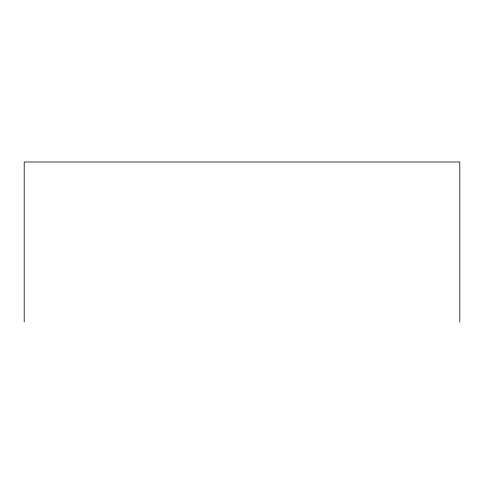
<?xml version="1.0" encoding="UTF-8"?>
<svg xmlns="http://www.w3.org/2000/svg" width="484" height="484" viewBox="0 0 484 484"><rect width="100%" height="100%" fill="white"/><g stroke="black" fill="none" stroke-linecap="round" stroke-linejoin="round"><path stroke-width="0.73" d="M459.8 322.005L459.8 161.995L24.2 161.995L24.2 322.005"/></g></svg>
